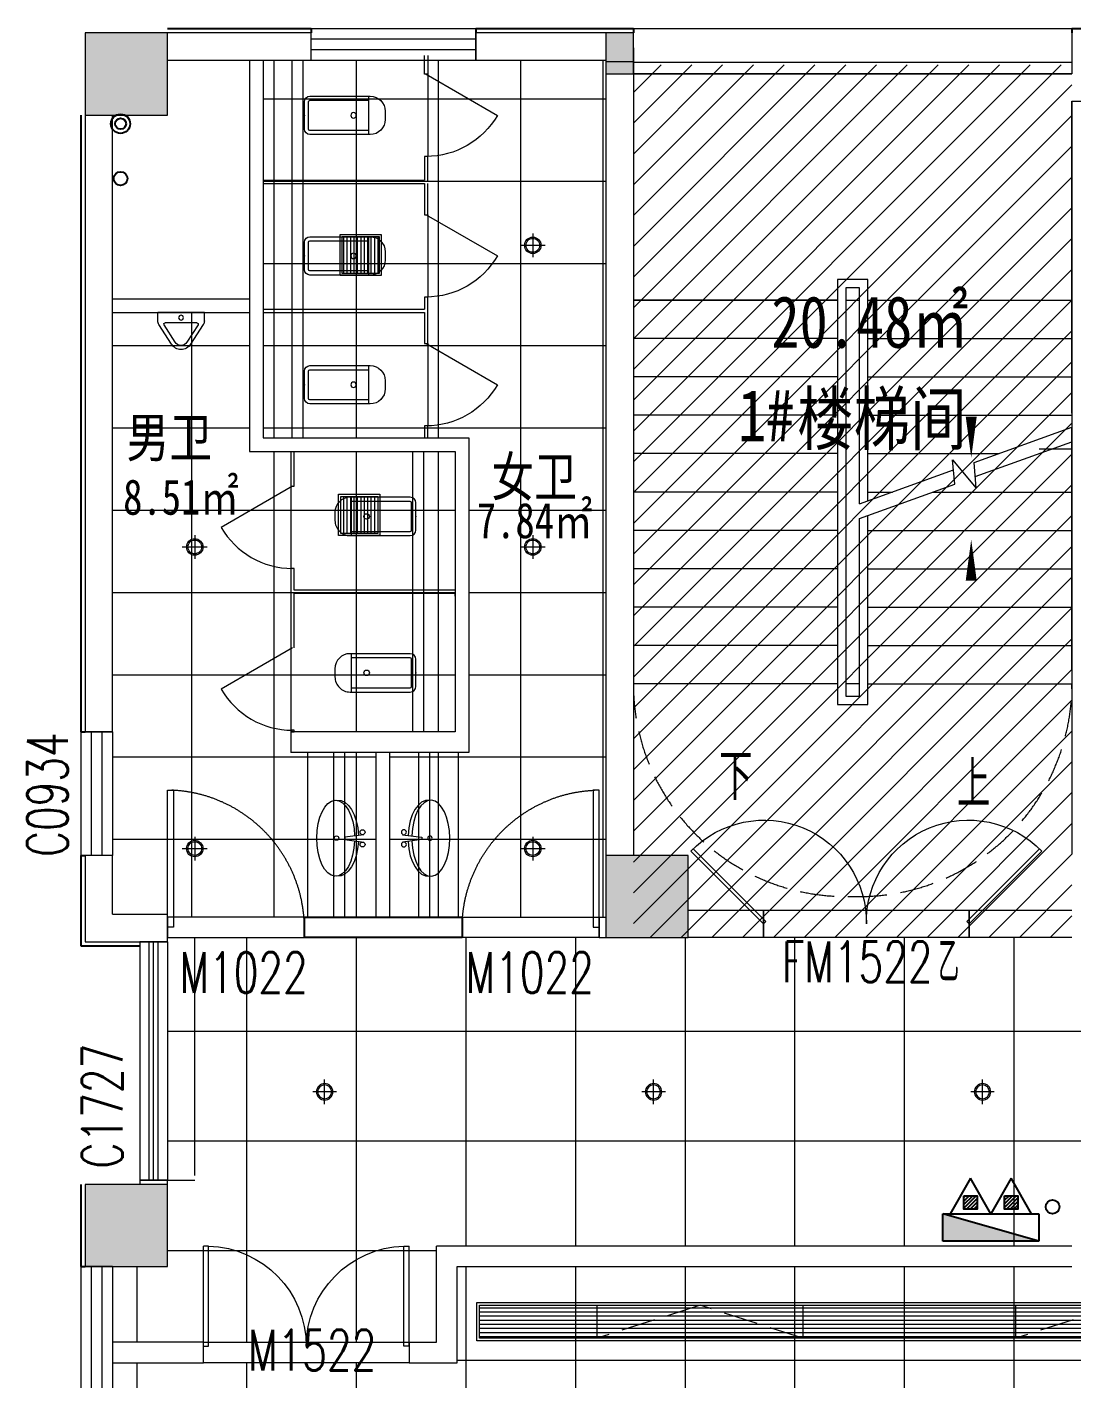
# Model space of a CAD drawing. Header units: millimetres. Extents: x 164760 to 3716174, y -1766400 to 11969.
# Drawn here: x 3483153 to 3490777, y -1639933 to -1630072 of the extents above; entities that cross this region are included whole.
import ezdxf

# ---------------------------------------------------------------- set-up
doc = ezdxf.new("R2010")
doc.units = ezdxf.units.MM
doc.header["$LTSCALE"] = 1000
for name, pattern in [('DASH', [0.35, 0.25, -0.1]), ('DASHDOT2', [0.5, 0.25, -0.125, 0, -0.125]), ('DOTE', [2.42, 2, -0.2, 0.02, -0.2]), ('HIDDEN', [0.375, 0.25, -0.125, 0, 0])]:
    doc.linetypes.add(name, pattern=pattern)
doc.layers.get('0').update_dxf_attribs({"color": 253, "linetype": 'CONTINUOUS'})
for name, color, linetype, lineweight in [('COLUMN', 253, 'CONTINUOUS', 0), ('DOOR【门】', 253, 'CONTINUOUS', 0), ('FC-FLOOR【地材分格】', 253, 'CONTINUOUS', 0), ('FF-FIXT【洁具】', 253, 'CONTINUOUS', 0), ('FF-Win【窗】', 253, 'CONTINUOUS', 0), ('PUB_HATCH', 253, 'CONTINUOUS', 0), ('RC-FCU【空调设备】', 253, 'CONTINUOUS', 0), ('RC-FIN【天花轮廓线】', 253, 'CONTINUOUS', 0), ('RC-LIGHT【天花灯具】', 253, 'CONTINUOUS', 0), ('RC-LIGHT【灯带】', 253, 'DASHDOT2', 0), ('RC-Modelling【天花造型】', 253, 'CONTINUOUS', 0), ('STAIR', 253, 'CONTINUOUS', 0), ('WALL', 253, 'CONTINUOUS', 0), ('Wall【墙体】', 253, 'CONTINUOUS', 0), ('Wall【新建墙】', 253, 'CONTINUOUS', 0), ('Xline【辅助线】', 253, 'CONTINUOUS', 0)]:
    doc.layers.add(name, color=color, linetype=linetype, lineweight=lineweight)
for name, color, linetype in [('DIM_SYMB', 253, 'CONTINUOUS'), ('EQUIP_灭火器', 253, 'CONTINUOUS'), ('FC-Text Annotation', 253, 'CONTINUOUS'), ('LATRINE', 253, 'CONTINUOUS'), ('PUB_TEXT', 253, 'CONTINUOUS'), ('SURFACE', 253, 'CONTINUOUS'), ('VPIPE-污水', 253, 'CONTINUOUS'), ('VPIPE-消防', 253, 'CONTINUOUS'), ('VPIPE-给水', 253, 'CONTINUOUS'), ('WINDOW_TEXT', 253, 'CONTINUOUS')]:
    doc.layers.add(name, color=color, linetype=linetype)
doc.styles.add('_TCH_DIM', font='SIMPLEX', dxfattribs={"bigfont": 'GBCBIG'})
doc.styles.add('_TCH_WINDOW', font='SIMPLEX', dxfattribs={"bigfont": 'GBCBIG'})
doc.styles.add('XZC', font='SIMPLEX.SHX', dxfattribs={"width": 0.7, "bigfont": 'hztxt.shx'})
doc.styles.add('宋体', font='', dxfattribs={"width": 0.7})
doc.styles.add('文字', font='')
doc.styles.get('宋体').set_extended_font_data('SimSun')
doc.styles.get('文字').set_extended_font_data('SimSun')
doc.linetypes.add('LED_LINE', pattern='A,12.7,-5.08,["LED",XZC,S=2.54,R=0,X=-2.54,Y=-1.27],-6.35', length=24.13)
pattern_1 = [(0, (3778355.65, -1406196.8), (0, 800), []), (90, (3778355.65, -1406196.8), (-800, 5e-14), [])]
pattern_2 = [(0, (3778355.65, -1406196.8), (0, 600), []), (90, (3778355.65, -1406196.8), (-600, 4e-14), [])]

# ---------------------------------------------------------------- blocks, each defined once
blk = doc.blocks.new('$TCHSYS$WIN2D')
for p, q in [((-0.5, 0.5), (0.5, 0.5)), ((-0.5, 0.5), (-0.5, -0.5)), ((0.5, 0.5), (0.5, -0.5)), ((0.5, 0.1667), (-0.5, 0.1667)), ((0.5, -0.1667), (-0.5, -0.1667)), ((-0.5, -0.5), (0.5, -0.5))]:
    blk.add_line(p, q)
blk = doc.blocks.new('$WINLIB2D$00000004')
for p, q in [((-0.5, 0.5), (0.5, 0.5)), ((-0.5, 0.5), (-0.5, -0.5)), ((0.5, -0.5), (0.5, 0.5)), ((-0.5, 0.2406), (0.5, 0.2406)), ((-0.5, -0.5), (0.5, -0.5))]:
    blk.add_line(p, q)
blk = doc.blocks.new('$WINLIB2D$00000005')
for p, q in [((-0.5, 0.5), (0.5, 0.5)), ((-0.5, 0.5), (-0.5, -0.5)), ((0.5, -0.5), (0.5, 0.5)), ((0.5, 0.1667), (-0.5, 0.1667)), ((0.5, 0), (-0.5, 0)), ((0.5, -0.1667), (-0.5, -0.1667)), ((-0.5, -0.5), (0.5, -0.5))]:
    blk.add_line(p, q)
blk = doc.blocks.new('海龙_0918165925')
at = {"layer": 'PUB_HATCH'}
for points in [[(-43300, -300), (-43100, -300), (-43100, 0), (-43300, 0)], [(-47100, -600), (-46500, -600), (-46500, 0), (-47100, 0)], [(-43300, -6600), (-42700, -6600), (-42700, -6000), (-43300, -6000)], [(-47100, -9000), (-46500, -9000), (-46500, -8400), (-47100, -8400)]]:
    blk.add_hatch(color=256, dxfattribs=at).paths.add_polyline_path(points)
at = {"layer": 'COLUMN'}
for p, q in [((-46500, 0), (-47100, 0)), ((-47100, 0), (-47100, -600)), ((-46500, -600), (-46500, 0)), ((-47100, -600), (-46500, -600)), ((-42700, -6000), (-43300, -6000)), ((-43300, -6000), (-43300, -6600)), ((-42700, -6600), (-42700, -6000)), ((-43300, -6600), (-42700, -6600)), ((-46500, -8400), (-47100, -8400)), ((-47100, -8400), (-47100, -9000)), ((-46500, -9000), (-46500, -8400)), ((-47100, -9000), (-46500, -9000))]:
    blk.add_line(p, q, dxfattribs=at)
blk = doc.blocks.new('$DorLib2D$00000002')
for p, q in [((-0.5, 0), (-0.5, 0.4875)), ((-0.475, 0.4875), (-0.5, 0.4875)), ((-0.475, 0), (-0.475, 0.4875)), ((0.475, 0), (0.475, 0.4875)), ((0.475, 0.4875), (0.5, 0.4875)), ((0.5, 0), (0.5, 0.4875)), ((-0.5, 0), (-0.475, 0)), ((0.5, 0), (0.475, 0))]:
    blk.add_line(p, q)
at = {"lineweight": 13}
for centre, start, end in [((-0.4875, 0), 0, 88.53072), ((0.4875, 0), 91.46928, 180)]:
    blk.add_arc(centre, 0.4875, start, end, dxfattribs=at)
blk = doc.blocks.new('DOOR_D01')
at = {"layer": 'DOOR【门】'}
blk.add_lwpolyline([(-0.4556, 1), (-0.4556, 0), (-0.5, 0), (-0.5, 1)], close=True, dxfattribs=at)
at = {"layer": 'DOOR【门】', "color": 8, "linetype": 'HIDDEN', "ltscale": 15}
blk.add_arc((-0.5114, -0.0104), 1.0114, 0.59152, 87.46644, dxfattribs=at)
blk = doc.blocks.new('A$C4D690477')
at = {"layer": 'FF-FIXT【洁具】', "color": 252}
for p, q in [((343.8, 302.5), (204.8, 284.5)), ((204.8, 284.5), (204.8, 266.6)), ((204.8, 266.6), (343.8, 248.6))]:
    blk.add_line(p, q, dxfattribs=at)
for centre in [(334.8, 320.4), (334.8, 230.7)]:
    blk.add_circle(centre, 17.9, dxfattribs=at)
at = {"layer": 'FF-FIXT【洁具】', "color": 251}
blk.add_circle((144.6, 277.3), 16, dxfattribs=at)
at = {"layer": 'FF-FIXT【洁具】', "color": 181, "extrusion": (0, 0, -1)}
for centre, major_axis, ratio, start_param, end_param in [((138.5, 276.8), (0, -277), 0.5, 4.782885, 10.934222), ((157.7, 276.8), (0, -276.9), 0.531076, 3.076239, 4.638107), ((157.7, 276.8), (0, -276.9), 0.531076, 4.795815, 6.348539)]:
    blk.add_ellipse(centre, major_axis=major_axis, ratio=ratio, start_param=start_param, end_param=end_param, dxfattribs=at)
blk = doc.blocks.new('$TCHSYS$APDOOR2D')
blk.add_line((0.5, 0), (0, 0.866))
at = {"lineweight": 13}
blk.add_arc((0.5, 0), 1, 120, 180, dxfattribs=at)
blk = doc.blocks.new('$lvtry$00000200')
for p, q in [((-139.8, -40, 0), (-139.8, -479.7, 0)), ((-109.8, -40, 0), (-109.8, -469.7, 0)), ((99.8, 0, 0), (-99.8, 0, 0)), ((99.8, -30, 0), (-99.8, -30, 0)), ((109.8, -469.7, 0), (109.8, -40, 0)), ((139.8, -479.7, 0), (139.8, -40, 0)), ((139.8, -469.7, 0), (-139.8, -469.7, 0)), ((-29.8, -589.7, 0), (29.8, -589.7, 0))]:
    blk.add_line(p, q)
blk.add_circle((0, -358.6, 0), 20)
for centre, radius, start, end in [((-99.8, -40, 0), 40, 90, 180), ((-99.8, -40, 0), 10, 90, 180), ((99.8, -40, 0), 40, 0, 90), ((99.8, -40, 0), 10, 0, 90), ((-29.8, -479.7, 0), 110, 180, 270), ((29.8, -479.7, 0), 110, 270, 0)]:
    blk.add_arc(centre, radius, start, end)
blk.add_point((0, 0))
blk = doc.blocks.new('$lvtry$00000007')
for p, q in [((-170, 0, 0), (170, 0, 0)), ((-170, -61.1, 0), (-170, 0, 0)), ((-161.9, -88.4, 0), (-69.3, -230.6, 0)), ((-124.2, -91.5, 0), (-43.3, -215.6, 0)), ((-115.8, -76, 0), (115.8, -76, 0)), ((43.3, -215.6, 0), (124.2, -91.5, 0)), ((69.3, -230.6, 0), (161.9, -88.4, 0)), ((170, -61.1, 0), (170, 0, 0))]:
    blk.add_line(p, q)
blk.add_circle((0, -38, 0), 17.7)
for centre, radius, start, end in [((-120, -61.1, 0), 50, 180, 213.0863), ((-115.8, -86, 0), 10, 90, 213.0863), ((115.8, -86, 0), 10, 326.9137, 90), ((120, -61.1, 0), 50, 326.9137, 0), ((0, -190.6, 0), 80, 210, 330), ((0, -190.6, 0), 50, 210, 330)]:
    blk.add_arc(centre, radius, start, end)
blk = doc.blocks.new('ZL_0603191599')
at = {"layer": 'RC-FCU【空调设备】'}
h = blk.add_hatch(dxfattribs=at)
h.set_pattern_fill('_USER', color=8, scale=25, pattern_type=0)
h.set_pattern_definition([(0, (-135, -285), (0, 25), [])])
h.paths.add_polyline_path([(135, -15), (-135, -15), (-135, -285), (135, -285)])
blk.add_lwpolyline([(-150, 0), (150, 0), (150, -300), (-150, -300)], close=True, dxfattribs=at)
at = {"layer": 'RC-FCU【空调设备】', "color": 8}
blk.add_lwpolyline([(-135, -15), (135, -15), (135, -285), (-135, -285)], close=True, dxfattribs=at)
blk = doc.blocks.new('圆形筒灯')
at = {"color": 251, "linetype": 'DOTE', "ltscale": 43.504693}
blk.add_line((0, 90.6), (0, -90.6), dxfattribs=at)
at = {"color": 251, "linetype": 'DOTE', "ltscale": 41.297046}
blk.add_line((86, 0), (-86, 0), dxfattribs=at)
blk.add_ellipse((0, 0), major_axis=(-42.4, 42.4), ratio=1, start_param=2.355868237233172, end_param=8.639053544412757)
at = {"color": 251}
blk.add_ellipse((0, 0), major_axis=(35.4, 35.4), ratio=1, start_param=5.49871431692557, end_param=11.78189962410516, dxfattribs=at)
blk = doc.blocks.new('海龙0506173763')
at = {"layer": 'Xline【辅助线】'}
for points in [[(-733.3, 16.7), (-750.1, 0), (-1280.2, 530.1), (-1263.4, 546.8)], [(733.3, 16.7), (750.1, 0), (1280.2, 530.1), (1263.4, 546.8)]]:
    blk.add_lwpolyline(points, close=True, dxfattribs=at)
at = {"layer": 'Xline【辅助线】', "color": 8}
for centre, start, end in [((-745, 11.7), 359.1011, 135.91074), ((745, 11.7), 44.08926, 180.8989)]:
    blk.add_arc(centre, 745, start, end, dxfattribs=at)
blk = doc.blocks.new('海龙0506194425')
at = {"layer": 'WALL'}
for p, q in [((-650, 200), (-1400, 200)), ((-650, 0), (-650, 200)), ((1400, 200), (850, 200)), ((850, 200), (850, 0)), ((-1400, 0), (-650, 0)), ((850, 0), (1400, 0))]:
    blk.add_line(p, q, dxfattribs=at)
at = {"layer": 'Xline【辅助线】'}
blk.add_blockref('海龙0506173763', (100.1, 100), dxfattribs=at)
blk = doc.blocks.new('海龙0506194634')
at = {"layer": 'Xline【辅助线】', "xscale": -1}
blk.add_blockref('海龙0506194425', (0, 324.9), dxfattribs=at)
at = {"layer": 'WINDOW_TEXT', "style": '_TCH_WINDOW', "width": 0.705882}
for s, p in [('FM1522', (-715.1, 0)), ('乙', (424.9, 0))]:
    blk.add_text(s, height=297.5, dxfattribs=at).set_placement(p)
blk = doc.blocks.new('$TwtSys$00000546')
h = blk.add_hatch()
h.set_pattern_fill('ANSI31', color=256, scale=200, style=0)
h.set_pattern_definition([(45, (-38543.802, -6670.83), (-17.67767, 17.67767), [])])
h.paths.add_polyline_path([(-65, 174), (65, 174), (65, 44), (-65, 44)])
for points in [[(0, 344), (-198, 0), (198, 0)], [(-65, 174), (65, 174), (65, 44), (-65, 44)]]:
    blk.add_lwpolyline(points, close=True)
blk = doc.blocks.new('海龍01164879')
at = {"color": 1}
for p, q in [((-350, -200), (-350, 0)), ((350, -200), (-350, 0)), ((-350, 0), (350, 0)), ((350, 0), (350, -200)), ((350, -200), (-350, -200))]:
    blk.add_line(p, q, dxfattribs=at)
blk.add_solid([(-350, -200), (-350, 0), (350, -200)], dxfattribs=at)

msp = doc.modelspace()

# ---------------------------------------------------------------- hatches: boundary and pattern name
at = {"layer": 'FC-FLOOR【地材分格】'}
h = msp.add_hatch(dxfattribs=at)
h.set_pattern_fill('_USER', color=256, scale=600, double=1, pattern_type=0)
h.set_pattern_definition(pattern_2)
h.paths.add_polyline_path([(3487376.9, -1630314.2), (3486426.9, -1630314.2), (3485226.9, -1630314.2), (3484876.9, -1630314.2), (3484876.9, -1633069.2), (3486377.4, -1633069.2), (3486377.4, -1635364.2), (3485801.1, -1635364.2), (3485801.1, -1636564.2), (3486326.9, -1636564.2), (3487326.9, -1636564.2), (3487376.9, -1636564.2), (3487376.9, -1636114.2)])
h = msp.add_hatch(dxfattribs=at)
h.set_pattern_fill('_USER', color=256, scale=800, double=1, pattern_type=0)
h.set_pattern_definition(pattern_1)
h.paths.add_polyline_path([(3577178.4, -1636714.2), (3575935.2, -1636714.2), (3573976.9, -1636714.2), (3573376.9, -1636714.2), (3572826.9, -1636714.2), (3571326.9, -1636713.4), (3571326.9, -1636714.2), (3570576.9, -1636714.2), (3569976.9, -1636714.2), (3569576.9, -1636714.2), (3568476.9, -1636714.2), (3565041.8, -1636714.2), (3563941.8, -1636714.2), (3561222.8, -1636714.2), (3560122.8, -1636714.2), (3559398.8, -1636714.2), (3559398.8, -1630414.2), (3559376.9, -1630414.2), (3556176.9, -1630414.2), (3556176.9, -1630714.2), (3556176.9, -1633165.3), (3556176.9, -1633914.2), (3556176.9, -1635014.2), (3556176.9, -1635764.2), (3556176.9, -1636714.2), (3556026.9, -1636714.2), (3556026.9, -1636564.2), (3556026.9, -1636714.2), (3555226.9, -1636714.2), (3555226.9, -1636564.2), (3555226.9, -1636714.2), (3555151.9, -1636714.2), (3554926.9, -1636714.2), (3554926.9, -1636564.2), (3555076.9, -1636564.2), (3555076.9, -1636714.2), (3553476.9, -1636714.2), (3553476.9, -1636715.3), (3551751.9, -1636715.3), (3551751.9, -1636715.3), (3550851.9, -1636715.3), (3548752, -1636715.3), (3548752, -1636865.5), (3548602, -1636865.5), (3548602, -1636715.3), (3548601.9, -1630714.2), (3548376.9, -1630714.2), (3548376.9, -1630414.2), (3545176.9, -1630414.2), (3544976.9, -1630414.2), (3541776.9, -1630414.2), (3541776.9, -1630714.2), (3541176.9, -1630714.2), (3541176.9, -1630414.2), (3537976.9, -1630414.2), (3537776.9, -1630414.2), (3534576.9, -1630414.2), (3534576.9, -1630714.2), (3534126.9, -1630714.2), (3534126.9, -1632064.1), (3534136.9, -1632064.1), (3534136.9, -1632814.2), (3536676.9, -1632814.2), (3536676.9, -1633164.2), (3536676.9, -1635764.2), (3536676.9, -1636714.2), (3536426.9, -1636714.2), (3534126.9, -1636714.2), (3533976.9, -1636714.2), (3533976.9, -1635764.2), (3533976.9, -1635014.2), (3533976.9, -1633914.2), (3533976.9, -1633164.2), (3533976.9, -1632889.2), (3533976.9, -1630714.2), (3533976.9, -1630414.2), (3530751.9, -1630414.2), (3530751.9, -1636714.2), (3530359.9, -1636714.2), (3529259.9, -1636714.2), (3521433.8, -1636714.2), (3520335.5, -1636714.2), (3520176.9, -1636714.2), (3519576.9, -1636714.2), (3518826.9, -1636714.2), (3518826.9, -1636713), (3517326.9, -1636713), (3517326.9, -1636714.2), (3516776.9, -1636714.2), (3516176.9, -1636714.2), (3516076.9, -1636714.2), (3514976.9, -1636714.2), (3513576.9, -1636714.2), (3513576.9, -1636714.2), (3512526.9, -1636714.2), (3512526.9, -1636714.2), (3509827.2, -1636714.2), (3508327.2, -1636714.2), (3507802.2, -1636714.2), (3507626.9, -1636714.2), (3505326.9, -1636714.2), (3505176.9, -1636714.2), (3505176.9, -1635764.2), (3505176.9, -1635014.2), (3505176.9, -1633914.2), (3505176.9, -1633164.2), (3505176.9, -1632889.2), (3505176.9, -1630714.2), (3505176.9, -1630414.2), (3501951.9, -1630414.2), (3501951.9, -1636714.2), (3501649.1, -1636714.2), (3500552.4, -1636714.2), (3492635.5, -1636714.2), (3491535.5, -1636714.2), (3491376.9, -1636714.2), (3490776.9, -1636714.2), (3490026.9, -1636714.2), (3488526.9, -1636714.2), (3487976.9, -1636714.2), (3487376.9, -1636714.2), (3487326.9, -1636714.2), (3486326.9, -1636714.2), (3485176.9, -1636714.2), (3484176.9, -1636714.2), (3484176.9, -1636744.2), (3484176.9, -1638484.2), (3484176.9, -1639114.2), (3483776.9, -1639114.2), (3483776.9, -1639665.4), (3484440.4, -1639665.4), (3485940.4, -1639665.4), (3486140.4, -1639665.4), (3486140.4, -1638964.2), (3490776.9, -1638964.2), (3490776.9, -1638514.2), (3491376.9, -1638514.2), (3491376.9, -1638964.2), (3496151.9, -1638964.2), (3496151.9, -1639665.4), (3496351.9, -1639665.4), (3497851.9, -1639665.4), (3498201.9, -1639665.4), (3498201.9, -1639114.2), (3497976.9, -1639114.2), (3497976.9, -1638514.2), (3498576.9, -1638514.2), (3498576.9, -1638964.2), (3499525.2, -1638964.2), (3501025.2, -1638964.2), (3505176.9, -1638964.2), (3505176.9, -1638514.2), (3505776.9, -1638514.2), (3505776.9, -1638964.2), (3509765.2, -1638964.2), (3511265.2, -1638964.2), (3512376.9, -1638964.2), (3512376.9, -1638514.2), (3512976.9, -1638514.2), (3512976.9, -1638964.2), (3514106.7, -1638964.2), (3515606.7, -1638964.2), (3519576.9, -1638964.2), (3519576.9, -1638514.2), (3520176.9, -1638514.2), (3520176.9, -1638964.2), (3524402.6, -1638964.2), (3525902.6, -1638964.2), (3526776.9, -1638964.2), (3526776.9, -1638514.2), (3527376.9, -1638514.2), (3527376.9, -1638964.2), (3528210, -1638964.2), (3529710, -1638964.2), (3533976.9, -1638964.2), (3533976.9, -1638514.2), (3534576.9, -1638514.2), (3534576.9, -1638964.2), (3537876.9, -1638964.2), (3538648.3, -1638964.2), (3540148.3, -1638964.2), (3541176.9, -1638964.2), (3541176.9, -1638514.2), (3541776.9, -1638514.2), (3541776.9, -1638964.2), (3544326.9, -1638964.2), (3545826.9, -1638964.2), (3548376.9, -1638964.2), (3548376.9, -1638514.2), (3548602, -1638514.2), (3548602, -1638365.5), (3548752, -1638365.5), (3548752, -1638514.2), (3548976.9, -1638514.2), (3548976.9, -1638964.2), (3549079.2, -1638964.2), (3549079.2, -1638964.2), (3549981.8, -1638964.2), (3554572, -1638964.2), (3554572, -1638964.2), (3555474.6, -1638964.2), (3555576.9, -1638964.2), (3555576.9, -1638514.2), (3556176.9, -1638514.2), (3556176.9, -1638964.2), (3556275, -1638964.2), (3556275, -1638964.2), (3557175, -1638964.2), (3561151.4, -1638964.2), (3562251.4, -1638964.2), (3562776.9, -1638964.2), (3562776.9, -1638514.2), (3563376.9, -1638514.2), (3563376.9, -1638964.2), (3563902.5, -1638964.2), (3565002.5, -1638964.2), (3568351.4, -1638964.2), (3569451.4, -1638964.2), (3569976.9, -1638964.2), (3569976.9, -1638514.2), (3570576.9, -1638514.2), (3570576.9, -1638964.2), (3575551.4, -1638964.2), (3576651.4, -1638964.2), (3577176.9, -1638964.2), (3577176.9, -1638484.2), (3577178.4, -1638484.2)])
h = msp.add_hatch(dxfattribs=at)
h.set_pattern_fill('_USER', color=256, scale=600, double=1, pattern_type=0)
h.set_pattern_definition(pattern_2)
h.paths.add_polyline_path([(3486277.4, -1633169.2), (3484776.9, -1633169.2), (3484776.9, -1632154.2), (3483776.9, -1632154.2), (3483776.9, -1635214.2), (3483776.9, -1636114.2), (3483776.9, -1636544.2), (3484176.9, -1636544.2), (3484176.9, -1636564.2), (3485176.9, -1636564.2), (3485701.1, -1636564.2), (3485701.1, -1635364.2), (3485076.9, -1635364.2), (3485076.9, -1635214.2), (3486277.4, -1635214.2)])
h = msp.add_hatch(dxfattribs=at)
h.set_pattern_fill('_USER', color=256, scale=800, double=1, pattern_type=0)
h.set_pattern_definition(pattern_1)
h.paths.add_polyline_path([(3498201.9, -1639815.4), (3497851.9, -1639815.4), (3496351.9, -1639815.4), (3496001.9, -1639815.4), (3496001.9, -1639114.2), (3491376.9, -1639114.2), (3490776.9, -1639114.2), (3486290.4, -1639114.2), (3486290.4, -1639815.4), (3485940.4, -1639815.4), (3484440.4, -1639815.4), (3483776.9, -1639815.4), (3483776.9, -1646014.2), (3484176.9, -1646014.2), (3484176.9, -1646414.2), (3485226.9, -1646414.2), (3486426.9, -1646414.2), (3487376.9, -1646414.2), (3487376.9, -1646314.2), (3487576.9, -1646314.2), (3490776.9, -1646314.2), (3490776.9, -1646014.2), (3491376.9, -1646014.2), (3491376.9, -1646314.2), (3494576.9, -1646314.2), (3494776.9, -1646314.2), (3497976.9, -1646314.2), (3497976.9, -1646014.2), (3498201.9, -1646014.2)])
at = {"layer": 'RC-FCU【空调设备】'}
h = msp.add_hatch(dxfattribs=at)
h.set_pattern_fill('_USER', color=8, scale=30, angle=180, pattern_type=0)
h.set_pattern_definition([(180, (9421785.615, -441693.465), (-4e-15, -30), [])])
h.paths.add_polyline_path([(3495838.7, -1639635.8), (3495838.7, -1639395.8), (3486453.7, -1639395.8), (3486453.7, -1639635.8)])
at = {"layer": 'Xline【辅助线】'}
h = msp.add_hatch(dxfattribs=at)
h.set_pattern_fill('ANSI31', color=256, scale=100)
h.set_pattern_definition([(45, (995628.94, -256497.76), (-112.2532015, 112.2532015), [])])
h.paths.add_polyline_path([(3487576.9, -1636713), (3490776.9, -1636713), (3490776.9, -1630348), (3487576.9, -1630348)])

# ---------------------------------------------------------------- linework, layer by layer
at = {"layer": 'DIM_SYMB'}
for points in [[(3488296.9, -1635325.7, 0, 0, 0), (3488296.9, -1631204.1, 0, 0, 0), (3490041.9, -1631204.1, 0, 0, 0), (3490041.9, -1633214.1, 0, 80, 0), (3490041.9, -1632914.1, 0, 0, 0)], [(3490041.9, -1635313.8, 0, 0, 0), (3490041.9, -1633810.7, 0, 80, 0), (3490041.9, -1634110.7, 0, 0, 0)]]:
    msp.add_lwpolyline(points, format="xyseb", dxfattribs=at)
at = {"layer": 'FC-FLOOR【地材分格】', "color": 3}
for points in [[(3488526.9, -1636514.2), (3490026.9, -1636514.2), (3490026.9, -1636714.2), (3488526.9, -1636714.2)], [(3485176.9, -1636564.2), (3484176.9, -1636564.2), (3484176.9, -1636714.2), (3485176.9, -1636714.2)], [(3486326.9, -1636564.2), (3487326.9, -1636564.2), (3487326.9, -1636714.2), (3486326.9, -1636714.2)], [(3484440.4, -1639665.4), (3485940.4, -1639665.4), (3485940.4, -1639815.4), (3484440.4, -1639815.4)]]:
    msp.add_lwpolyline(points, close=True, dxfattribs=at)
at = {"layer": 'FF-FIXT【洁具】'}
for p, q in [((3486052.4, -1630416.7, 400), (3486052.4, -1630279.2, 400)), ((3486077.4, -1630279.2, 400), (3486077.4, -1630416.7, 400)), ((3486077.4, -1630416.7, 400), (3486052.4, -1630416.7, 400)), ((3486077.4, -1630416.7, 400), (3486077.4, -1631016.7, 400)), ((3486077.4, -1631016.7), (3486052.4, -1631016.7)), ((3486052.4, -1631016.7), (3486052.4, -1631189.2)), ((3486077.4, -1631201.7), (3486077.4, -1631016.7)), ((3484876.9, -1631189.2), (3486052.4, -1631189.2)), ((3484876.9, -1631189.2), (3484876.9, -1631214.2)), ((3484876.9, -1631214.2), (3486052.4, -1631214.2)), ((3486052.4, -1631214.2), (3486052.4, -1631441.7)), ((3486077.4, -1631441.7), (3486077.4, -1631214.2)), ((3486052.4, -1631441.7), (3486077.4, -1631441.7)), ((3486077.4, -1631441.7, 400), (3486077.4, -1632041.7, 400)), ((3486077.4, -1632041.7), (3486052.4, -1632041.7)), ((3486052.4, -1632041.7), (3486052.4, -1632129.2)), ((3486077.4, -1632141.7), (3486077.4, -1632041.7)), ((3484876.9, -1632129.2), (3486052.4, -1632129.2)), ((3484876.9, -1632129.2), (3484876.9, -1632154.2)), ((3484876.9, -1632154.2), (3486052.4, -1632154.2)), ((3486052.4, -1632154.2), (3486052.4, -1632381.7)), ((3486077.4, -1632381.7), (3486077.4, -1632141.7)), ((3486052.4, -1632381.7), (3486077.4, -1632381.7)), ((3486077.4, -1632381.7, 400), (3486077.4, -1632981.7, 400)), ((3486077.4, -1632981.7), (3486052.4, -1632981.7)), ((3486052.4, -1632981.7), (3486052.4, -1633069.2)), ((3486077.4, -1633069.2), (3486077.4, -1632981.7)), ((3485076.9, -1633169.2), (3485076.9, -1633421.7)), ((3485101.9, -1633421.7), (3485101.9, -1633169.2)), ((3485076.9, -1633421.7, 400), (3485076.9, -1634021.7, 400)), ((3485076.9, -1633421.7), (3485101.9, -1633421.7)), ((3485101.9, -1634021.7), (3485076.9, -1634021.7)), ((3485076.9, -1634021.7), (3485076.9, -1634211.7)), ((3485101.9, -1634179.2), (3485101.9, -1634021.7)), ((3485076.9, -1634211.7), (3485076.9, -1634601.7)), ((3486277.4, -1634179.2), (3485101.9, -1634179.2)), ((3486277.4, -1634204.2), (3485101.9, -1634204.2)), ((3485101.9, -1634601.7), (3485101.9, -1634204.2)), ((3486277.4, -1634224.2), (3486277.4, -1634199.2)), ((3485076.9, -1634601.7, 400), (3485076.9, -1635201.7, 400)), ((3485101.9, -1635201.7), (3485076.9, -1635201.7)), ((3485076.9, -1635201.7), (3485076.9, -1635214.2)), ((3485076.9, -1635214.2), (3485101.9, -1635214.2)), ((3485101.9, -1635214.2), (3485101.9, -1635201.7)), ((3485201.1, -1636564.2), (3485201.1, -1635364.2)), ((3486301.1, -1636564.2), (3486301.1, -1635364.2))]:
    msp.add_line(p, q, dxfattribs=at)
at = {"layer": 'LATRINE'}
for p, q in [((3485176.9, -1636564.2), (3486326.9, -1636564.2)), ((3485176.9, -1636714.2), (3485176.9, -1636564.2)), ((3486326.9, -1636564.2), (3486326.9, -1636714.2)), ((3486326.9, -1636714.2), (3485176.9, -1636714.2))]:
    msp.add_line(p, q, dxfattribs=at)
at = {"layer": 'RC-FCU【空调设备】'}
msp.add_lwpolyline([(3495858.7, -1639375.8), (3495858.7, -1639655.8), (3486433.7, -1639655.8), (3486433.7, -1639375.8)], close=True, dxfattribs=at)
at = {"layer": 'RC-FCU【空调设备】', "color": 8}
msp.add_lwpolyline([(3495838.7, -1639395.8), (3495838.7, -1639635.8), (3486453.7, -1639635.8), (3486453.7, -1639395.8)], close=True, dxfattribs=at)
at = {"layer": 'RC-FCU【空调设备】', "color": 8, "linetype": 'DASH'}
for points in [[(3488813.9, -1639395.8), (3488813.9, -1639635.8), (3487313.9, -1639635.8), (3487313.9, -1639395.8)], [(3491868.1, -1639395.8), (3491868.1, -1639635.8), (3490368.1, -1639635.8), (3490368.1, -1639395.8)]]:
    msp.add_lwpolyline(points, close=True, dxfattribs=at)
for points in [[(3488813.9, -1639635.8), (3488063.9, -1639395.8), (3487313.9, -1639635.8)], [(3491868.1, -1639635.8), (3491118.1, -1639395.8), (3490368.1, -1639635.8)]]:
    msp.add_lwpolyline(points, dxfattribs=at)
at = {"layer": 'RC-FIN【天花轮廓线】'}
for points in [[(3485088, -1633069.2), (3485088, -1630314.2)], [(3486048.1, -1635214.2), (3486048.1, -1633169.2)], [(3485471.8, -1636564.2), (3485471.8, -1635364.2)], [(3486012.2, -1636564.2), (3486012.2, -1635364.2)]]:
    msp.add_lwpolyline(points, dxfattribs=at)
at = {"layer": 'RC-LIGHT【灯带】', "linetype": 'LED_LINE', "ltscale": 0.015}
for points in [[(3485168, -1633069.2), (3485168, -1630314.2)], [(3485968.1, -1635214.2), (3485968.1, -1633169.2)], [(3485391.8, -1636564.2), (3485391.8, -1635364.2)], [(3486092.2, -1636564.2), (3486092.2, -1635364.2)]]:
    msp.add_lwpolyline(points, dxfattribs=at)
at = {"layer": 'RC-Modelling【天花造型】'}
for p, q in [((3490776.9, -1630614.2), (3562776.9, -1630614.2)), ((3484376.9, -1638450.3), (3484376.9, -1636710.3)), ((3484176.9, -1638484.2), (3484376.9, -1638484.2))]:
    msp.add_line(p, q, dxfattribs=at)
for points in [[(3488526.9, -1636514.2), (3490026.9, -1636514.2), (3490026.9, -1636714.2), (3488526.9, -1636714.2)], [(3485176.9, -1636564.2), (3484176.9, -1636564.2), (3484176.9, -1636714.2), (3485176.9, -1636714.2)], [(3486326.9, -1636564.2), (3487326.9, -1636564.2), (3487326.9, -1636714.2), (3486326.9, -1636714.2)], [(3484440.4, -1639665.4), (3485940.4, -1639665.4), (3485940.4, -1639815.4), (3484440.4, -1639815.4)]]:
    msp.add_lwpolyline(points, close=True, dxfattribs=at)
at = {"layer": 'STAIR'}
for p, q in [((3487576.9, -1630312.6), (3487576.9, -1631962.6)), ((3490776.9, -1630414.2), (3487576.9, -1630414.2)), ((3490776.9, -1631962.6), (3490776.9, -1630612.6)), ((3487576.9, -1631962.6), (3487576.9, -1634762.6)), ((3489286.4, -1631914.2), (3489067.4, -1631914.2)), ((3489067.4, -1631914.2), (3489067.4, -1635014.2)), ((3489226.4, -1631974.2), (3489127.4, -1631974.2)), ((3489127.4, -1631974.2), (3489127.4, -1634954.2)), ((3489226.4, -1633551), (3489226.4, -1631974.2)), ((3489286.4, -1633529.3), (3489286.4, -1631914.2)), ((3490776.9, -1632889.4), (3490776.9, -1631962.6)), ((3489067.4, -1632064.2), (3487576.9, -1632064.2)), ((3487576.9, -1632064.2), (3489067.4, -1632064.2)), ((3489127.4, -1632064.2), (3489127.4, -1634864.2)), ((3489127.4, -1632064.2), (3489226.4, -1632064.2)), ((3489226.4, -1633551), (3489226.4, -1632064.2)), ((3489286.4, -1632064.2), (3490776.9, -1632064.2)), ((3489286.4, -1632064.2), (3490776.9, -1632064.2)), ((3489067.4, -1632344.2), (3487576.9, -1632344.2)), ((3489286.4, -1632344.2), (3490776.9, -1632344.2)), ((3489067.4, -1632624.2), (3487576.9, -1632624.2)), ((3489286.4, -1632624.2), (3490776.9, -1632624.2)), ((3489067.4, -1632904.2), (3487576.9, -1632904.2)), ((3489286.4, -1632904.2), (3490776.9, -1632904.2)), ((3490063, -1633248.8), (3490776.9, -1632991)), ((3490776.9, -1634762.6), (3490776.9, -1632995.7)), ((3490071.8, -1633352), (3490776.9, -1633097.3)), ((3490536.5, -1633148), (3490776.9, -1633148)), ((3489067.4, -1633184.2), (3487576.9, -1633184.2)), ((3489286.4, -1633184.2), (3490242.1, -1633184.2)), ((3489921.5, -1633406.3), (3489906.4, -1633228.5)), ((3489906.4, -1633228.5), (3490078.8, -1633434.9)), ((3490078.8, -1633434.9), (3490063, -1633248.8)), ((3489226.4, -1633551), (3489912.8, -1633303.1)), ((3489067.4, -1633464.2), (3487576.9, -1633464.2)), ((3489226.4, -1633657.3), (3489921.5, -1633406.3)), ((3489286.4, -1633464.2), (3489466.8, -1633464.2)), ((3489761.2, -1633464.2), (3490776.9, -1633464.2)), ((3489226.4, -1634864.2), (3489226.4, -1633657.3)), ((3489226.4, -1634954.2), (3489226.4, -1633657.3)), ((3489286.4, -1635014.2), (3489286.4, -1633635.7)), ((3489067.4, -1633744.2), (3487576.9, -1633744.2)), ((3489286.4, -1633744.2), (3490776.9, -1633744.2)), ((3489067.4, -1634024.2), (3487576.9, -1634024.2)), ((3489286.4, -1634024.2), (3490776.9, -1634024.2)), ((3489067.4, -1634304.2), (3487576.9, -1634304.2)), ((3489286.4, -1634304.2), (3490776.9, -1634304.2)), ((3489067.4, -1634584.2), (3487576.9, -1634584.2)), ((3489286.4, -1634584.2), (3490776.9, -1634584.2)), ((3489067.4, -1634864.2), (3487576.9, -1634864.2)), ((3489226.4, -1634864.2), (3489127.4, -1634864.2)), ((3489286.4, -1634864.2), (3490776.9, -1634864.2)), ((3489067.4, -1635014.2), (3489286.4, -1635014.2)), ((3489127.4, -1634954.2), (3489226.4, -1634954.2))]:
    msp.add_line(p, q, dxfattribs=at)
at = {"layer": 'STAIR', "linetype": 'DASH'}
msp.add_lwpolyline([(3490776.9, -1634864.2, -0.423695), (3489176.9, -1636413.4, -0.423695), (3487576.9, -1634864.2)], format="xyb", dxfattribs=at)
at = {"layer": 'SURFACE'}
for p, q in [((3484176.9, -1630084.2), (3485226.9, -1630084.2)), ((3485226.9, -1630084.2), (3485226.9, -1630114.2)), ((3486426.9, -1630084.2), (3486426.9, -1630114.2)), ((3486426.9, -1630084.2), (3487376.9, -1630084.2)), ((3487376.9, -1630084.2), (3487576.9, -1630084.2)), ((3487576.9, -1630084.2), (3487576.9, -1630114.2)), ((3490776.9, -1630084.2), (3490776.9, -1630114.2)), ((3490776.9, -1630084.2), (3491076.9, -1630084.2)), ((3483546.9, -1630714.2), (3483546.9, -1635214.2)), ((3483546.9, -1635214.2), (3483576.9, -1635214.2)), ((3483546.9, -1636114.2), (3483576.9, -1636114.2)), ((3483546.9, -1636114.2), (3483546.9, -1636774.2)), ((3483546.9, -1636774.2), (3483976.9, -1636774.2)), ((3483546.9, -1638514.2), (3483546.9, -1639114.2)), ((3483546.9, -1639114.2), (3483576.9, -1639114.2))]:
    msp.add_line(p, q, dxfattribs=at)
at = {"layer": 'VPIPE-污水'}
for radius in [70, 40]:
    msp.add_circle((3483835.5, -1630778), radius, dxfattribs=at)
at = {"layer": 'VPIPE-消防'}
msp.add_circle((3490635.5, -1638678), 50, dxfattribs=at)
at = {"layer": 'VPIPE-给水'}
msp.add_circle((3483835.5, -1631178), 50, dxfattribs=at)
at = {"layer": 'Wall【墙体】', "color": 9}
for p, q in [((3485226.9, -1630114.2), (3484176.9, -1630114.2)), ((3485226.9, -1630314.2), (3485226.9, -1630114.2)), ((3487376.9, -1630114.2), (3486426.9, -1630114.2)), ((3486426.9, -1630114.2), (3486426.9, -1630314.2)), ((3487576.9, -1630114.2), (3487376.9, -1630114.2)), ((3487376.9, -1630114.2), (3487376.9, -1630414.2)), ((3487576.9, -1630414.2), (3487576.9, -1630114.2)), ((3484176.9, -1630314.2), (3485226.9, -1630314.2)), ((3486426.9, -1630314.2), (3487376.9, -1630314.2)), ((3487376.9, -1630225.1), (3487376.9, -1636114.2)), ((3487576.9, -1630225.1), (3487576.9, -1636114.2)), ((3487576.9, -1630326.7), (3487376.9, -1630326.7)), ((3487376.9, -1630414.2), (3487576.9, -1630414.2)), ((3490776.9, -1630612.6), (3490776.9, -1636105.8)), ((3483576.9, -1630714.2), (3483576.9, -1635214.2)), ((3483776.9, -1635214.2), (3483776.9, -1630714.2)), ((3483576.9, -1635214.2), (3483776.9, -1635214.2)), ((3483776.9, -1636114.2), (3483576.9, -1636114.2)), ((3483576.9, -1636114.2), (3483576.9, -1636744.2)), ((3483776.9, -1636544.2), (3483776.9, -1636114.2)), ((3483776.9, -1636544.2), (3484176.9, -1636544.2)), ((3484176.9, -1636744.2), (3484176.9, -1636544.2)), ((3483576.9, -1636744.2), (3483976.9, -1636744.2)), ((3483976.9, -1636744.2), (3484176.9, -1636744.2)), ((3484176.9, -1638484.2), (3483976.9, -1638484.2)), ((3483976.9, -1638484.2), (3483976.9, -1638514.2)), ((3484176.9, -1638514.2), (3484176.9, -1638484.2)), ((3490776.9, -1638964.2), (3486140.4, -1638964.2)), ((3486140.4, -1639665.4), (3486140.4, -1638964.2)), ((3486290.4, -1639114.2), (3490776.9, -1639114.2)), ((3486290.4, -1639815.4), (3486290.4, -1639114.2)), ((3484440.4, -1639665.4), (3483776.9, -1639665.4)), ((3484440.4, -1639815.4), (3484440.4, -1639665.4)), ((3485940.4, -1639665.4), (3485940.4, -1639815.4)), ((3485940.4, -1639665.4), (3486140.4, -1639665.4)), ((3483776.9, -1639815.4), (3484440.4, -1639815.4)), ((3485940.4, -1639815.4), (3486290.4, -1639815.4))]:
    msp.add_line(p, q, dxfattribs=at)
at = {"layer": 'Wall【新建墙】', "color": 4}
for p, q in [((3484776.9, -1630314.2), (3484776.9, -1633169.2)), ((3484876.9, -1630314.2), (3484876.9, -1633069.2)), ((3483776.9, -1632054.2), (3484776.9, -1632054.2)), ((3483776.9, -1632154.2), (3484776.9, -1632154.2)), ((3484876.9, -1633069.2), (3486377.4, -1633069.2)), ((3486377.4, -1633069.2), (3486377.4, -1635364.2)), ((3484776.9, -1633169.2), (3486277.4, -1633169.2)), ((3486277.4, -1633169.2), (3486277.4, -1635214.2)), ((3486277.4, -1635214.2), (3485076.9, -1635214.2)), ((3485076.9, -1635214.2), (3485076.9, -1635364.2)), ((3486377.4, -1635364.2), (3485076.9, -1635364.2))]:
    msp.add_line(p, q, dxfattribs=at)
at = {"layer": 'Xline【辅助线】'}
for p, q in [((3485701.1, -1636564.2), (3485701.1, -1635364.2)), ((3485801.1, -1636564.2), (3485801.1, -1635364.2)), ((3487326.9, -1636714.2), (3487326.9, -1636564.2)), ((3487326.9, -1636564.2), (3487376.9, -1636564.2)), ((3487326.9, -1636714.2), (3487376.9, -1636714.2))]:
    msp.add_line(p, q, dxfattribs=at)

# ---------------------------------------------------------------- block references
msp.add_blockref('海龍01164879', (3490185.5, -1638728))
at = {"layer": 'COLUMN'}
msp.add_blockref('海龙_0918165925', (3530676.9, -1630114.2), dxfattribs=at)
at = {"layer": 'DOOR【门】'}
for p, xscale, yscale, zscale in [((3484676.9, -1636639.2), 1000, 1000, 1000), ((3486826.9, -1636639.2), -999.9999999995345, 999.9999999995345, 999.9999999995345)]:
    msp.add_blockref('DOOR_D01', p, dxfattribs=dict(at, xscale=xscale, yscale=yscale, zscale=zscale))
ref = msp.add_blockref('$DorLib2D$00000002', (3485190.4, -1639695.4), dxfattribs=dict(at, xscale=-1500, yscale=1500, zscale=-1500))
ref.add_attrib('A', 'M1522', (3484765.4, -1639871.7), dxfattribs={"layer": 'WINDOW_TEXT', "height": 297.5, "style": '_TCH_WINDOW', "width": 0.705882})
at = {"layer": 'EQUIP_灭火器', "xscale": 0.75, "yscale": 0.75, "zscale": 0.75}
for p in [(3490036.7, -1638728), (3490334.3, -1638728)]:
    msp.add_blockref('$TwtSys$00000546', p, dxfattribs=at)
at = {"layer": 'FF-FIXT【洁具】', "yscale": 600, "zscale": 25}
for p, xscale, rotation in [((3486064.9, -1630716.7), -600, 270), ((3486064.9, -1631741.7), -600, 270), ((3486064.9, -1632681.7), -600, 270), ((3485089.4, -1633721.7), 600, 90), ((3485089.4, -1634901.7), 600, 90)]:
    msp.add_blockref('$TCHSYS$APDOOR2D', p, dxfattribs=dict(at, xscale=xscale, rotation=rotation))
at = {"layer": 'FF-FIXT【洁具】', "xscale": -1, "rotation": 90}
for p in [(3485176.9, -1630716.7), (3485176.9, -1631741.7), (3485176.9, -1632681.7)]:
    msp.add_blockref('$lvtry$00000200', p, dxfattribs=at)
at = {"layer": 'FF-FIXT【洁具】', "extrusion": (0, 0, -1), "zscale": -1}
msp.add_blockref('$lvtry$00000007', (-3484276.9, -1632154.2, 0), dxfattribs=at)
at = {"layer": 'FF-FIXT【洁具】', "rotation": 270}
for p in [(3485989.4, -1633642.3), (3485989.4, -1634782.9)]:
    msp.add_blockref('$lvtry$00000200', p, dxfattribs=at)
at = {"layer": 'FF-FIXT【洁具】'}
msp.add_blockref('A$C4D690477', (3485266.4, -1636265.9), dxfattribs=at)
at = {"layer": 'FF-FIXT【洁具】', "xscale": -1}
msp.add_blockref('A$C4D690477', (3486237.5, -1636265.9), dxfattribs=at)
at = {"layer": 'FF-Win【窗】'}
ref = msp.add_blockref('$TCHSYS$WIN2D', (3485826.9, -1630199.2), dxfattribs=dict(at, xscale=1200, yscale=-230, zscale=1200))
ref.add_attrib('A', 'C1230', (3485371.9, -1629957.9), dxfattribs={"layer": 'WINDOW_TEXT', "height": 297.5, "style": '_TCH_WINDOW', "width": 0.705882})
ref = msp.add_blockref('$WINLIB2D$00000004', (3489176.9, -1630249.2), dxfattribs=dict(at, xscale=3200, yscale=-330, zscale=3200))
ref.add_attrib('A', 'C3230', (3488370.7, -1629987.9), dxfattribs={"layer": 'WINDOW_TEXT', "height": 297.5, "style": '_TCH_WINDOW', "width": 0.705882})
ref = msp.add_blockref('$TCHSYS$WIN2D', (3483661.9, -1635664.2), dxfattribs=dict(at, xscale=900, yscale=230, zscale=900, rotation=270))
ref.add_attrib('A', 'C0934', (3483450.7, -1636125.6), dxfattribs={"layer": 'WINDOW_TEXT', "height": 297.5, "rotation": 90, "style": '_TCH_WINDOW', "width": 0.705882})
ref = msp.add_blockref('$WINLIB2D$00000005', (3484076.9, -1637614.2), dxfattribs=dict(at, xscale=1740, yscale=200, zscale=1740, rotation=270))
ref.add_attrib('A', 'C1727', (3483850.7, -1638397.8), dxfattribs={"layer": 'WINDOW_TEXT', "height": 297.5, "rotation": 90, "style": '_TCH_WINDOW', "width": 0.705882})
ref = msp.add_blockref('$TCHSYS$WIN2D', (3483661.9, -1642564.2), dxfattribs=dict(at, xscale=6900, yscale=230, zscale=6900, rotation=270))
ref.add_attrib('A', 'C6934', (3483450.7, -1642946.9), dxfattribs={"layer": 'WINDOW_TEXT', "height": 297.5, "rotation": 90, "style": '_TCH_WINDOW', "width": 0.705882})
at = {"layer": 'RC-FCU【空调设备】', "rotation": 270}
for p in [(3485737.7, -1631734.8), (3485726.8, -1633630.7)]:
    msp.add_blockref('ZL_0603191599', p, dxfattribs=at)
at = {"layer": 'RC-LIGHT【天花灯具】', "rotation": 90}
for p in [(3486843, -1631664.6), (3484376.8, -1633864.6), (3486843, -1633864.6), (3484376.8, -1636064.6), (3486843, -1636064.6)]:
    msp.add_blockref('圆形筒灯', p, dxfattribs=at)
at = {"layer": 'RC-LIGHT【天花灯具】', "xscale": -1, "rotation": 180}
for p in [(3485324.4, -1637839.2), (3487724.4, -1637839.2), (3490124.4, -1637839.2)]:
    msp.add_blockref('圆形筒灯', p, dxfattribs=at)
at = {"layer": 'Wall【墙体】'}
msp.add_blockref('海龙0506194634', (3489376.9, -1637039.1), dxfattribs=at)

# ---------------------------------------------------------------- texts
at = {"layer": 'FC-Text Annotation', "width": 0.8}
for s, height, style, p in [('男卫', 285.83, '宋体', (3483879.1, -1633209.4)), ('女卫', 285.83, '宋体', (3486541.5, -1633496.5)), ('8.51㎡', 258.48, '文字', (3483854.6, -1633629.6)), ('7.84㎡', 258.48, '文字', (3486435, -1633800.8))]:
    msp.add_text(s, height=height, dxfattribs=dict(at, style=style)).set_placement(p)
at = {"layer": 'PUB_TEXT', "style": '宋体', "width": 0.8}
for s, p in [('20.48㎡', (3488583.6, -1632411.8)), ('楼梯间', (3488772.8, -1633117.7)), ('1#', (3488340.8, -1633094.7))]:
    msp.add_text(s, height=377.64, dxfattribs=at).set_placement(p)
at = {"layer": 'PUB_TEXT', "color": 7, "style": '_TCH_DIM'}
for s, p in [('下', (3488202, -1635710.3)), ('上', (3489937.7, -1635763.8))]:
    msp.add_text(s, height=337.6, dxfattribs=at).set_placement(p)
at = {"layer": 'WINDOW_TEXT', "style": '_TCH_WINDOW', "width": 0.705882}
for p in [(3484265, -1637118.2), (3486352.9, -1637118.2)]:
    msp.add_text('M1022', height=297.5, dxfattribs=at).set_placement(p)

doc.saveas('drawing.dxf')
